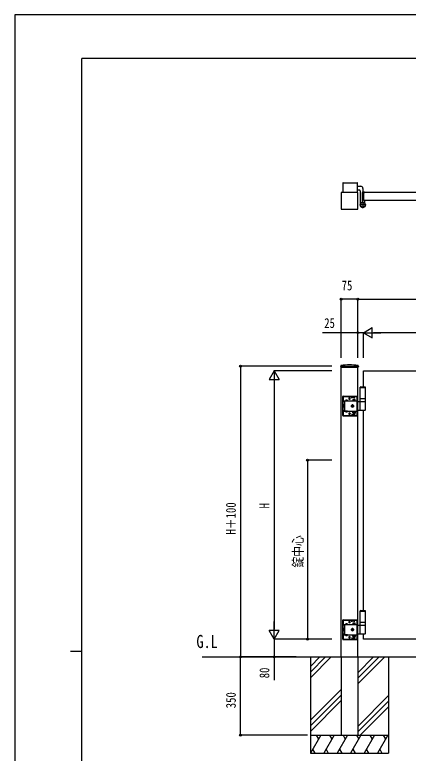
# Model space of a CAD drawing. Units: millimetres, scale not verified. Extents: x -4205 to 4205, y -2970 to 2970.
# Drawn here: x -4205 to -2445, y -332 to 2970 of the extents above; entities that cross this region are included whole.
import ezdxf
from ezdxf.enums import TextEntityAlignment as Align

# ---------------------------------------------------------------- set-up
doc = ezdxf.new("R2010")
doc.units = ezdxf.units.MM
doc.header["$LTSCALE"] = 12
for name, color, linetype in [('0-2_USER1', 3, 'Continuous'), ('0-4_YKK_A1', 4, 'Continuous'), ('0-5_YKK_D', 6, 'Continuous'), ('0-6_YKK_ZWAK', 7, 'Continuous')]:
    doc.layers.add(name, color=color, linetype=linetype)
doc.styles.add('ＭＳ ゴシック', font='')
doc.styles.get('ＭＳ ゴシック').set_extended_font_data('MS Gothic')

msp = doc.modelspace()

# ---------------------------------------------------------------- linework, layer by layer
at = {"layer": '0-4_YKK_A1'}
for p, q in [((-2737.98, 2216.5), (-2737.98, 2175)), ((-2735.98, 2218.5), (-2672.98, 2218.5)), ((-2670.98, 2175), (-2670.98, 2216.5)), ((-2670.98, 2203.5), (-2657.48, 2203.5)), ((-2670.98, 2186.5), (-2663.48, 2186.5)), ((-2659.48, 2182.5), (-2659.48, 2120)), ((-2647.48, 2193.5), (-2647.48, 2177.5)), ((-2649.98, 2134.94), (-2649.98, 2175.5)), ((-2647.98, 2177.5), (-2640.98, 2177.5)), ((-2644.98, 2140), (-2644.98, 2175)), ((-2644.68, 2175.3), (-2640.48, 2175.3)), ((-2639.98, 2175.8), (-2639.98, 2176.5)), ((-2634.98, 2120), (-2660.98, 2120)), ((-2647.98, 2133), (-2647.98, 2107)), ((-2644.68, 2139.7), (-2640.48, 2139.7)), ((-2639.98, 2139.2), (-2639.98, 2130.16)), ((-2746.82, 1400.3), (-2747.08, 1395.43)), ((-2746.58, 1394.9), (-2668.38, 1394.9)), ((-2744.98, 1398.4), (-2744.98, 1394.9)), ((-2744.98, 98.4), (-2744.98, 1394.9)), ((-2669.98, 98.4), (-2669.98, 1394.9)), ((-2668.14, 1400.3), (-2667.88, 1395.43)), ((-2644.98, 1306.4), (-2644.98, 1378.4)), ((-2657.48, 1306.4), (-2659.48, 1304.4)), ((-2659.48, 1304.4), (-2636.48, 1304.4)), ((-2659.48, 1303.4), (-2636.48, 1303.4)), ((-2657.48, 1306.4), (-2638.48, 1306.4)), ((-2638.48, 1306.4), (-2636.48, 1304.4)), ((-2737.98, 1178.4), (-2737.98, 1262.4)), ((-2736.48, 1178.4), (-2736.48, 1262.4)), ((-2735.98, 1264.4), (-2672.98, 1264.4)), ((-2735.98, 1262.9), (-2672.98, 1262.9)), ((-2735.98, 1259.4), (-2735.98, 1241.1)), ((-2696.98, 1262.4), (-2732.98, 1262.4)), ((-2707.48, 1250.4), (-2707.48, 1258.4)), ((-2696.98, 1255.9), (-2696.98, 1262.4)), ((-2684.98, 1261.4), (-2696.98, 1261.4)), ((-2684.98, 1258.4), (-2696.98, 1258.4)), ((-2695.98, 1259.9), (-2695.98, 1262.9)), ((-2695.98, 1259.9), (-2685.98, 1259.9)), ((-2685.98, 1259.9), (-2685.98, 1262.9)), ((-2684.98, 1255.9), (-2684.98, 1262.4)), ((-2675.98, 1262.4), (-2684.98, 1262.4)), ((-2681.48, 1262.9), (-2681.48, 1264.4)), ((-2673.48, 1262.9), (-2673.48, 1264.4)), ((-2672.98, 1181.4), (-2672.98, 1259.4)), ((-2672.48, 1239.4), (-2672.48, 1262.4)), ((-2670.98, 1239.4), (-2670.98, 1262.4)), ((-2735.98, 1243.6), (-2672.98, 1243.6)), ((-2729.98, 1241.1), (-2735.98, 1241.1)), ((-2734.28, 1225.4), (-2733.83, 1226.17)), ((-2734.28, 1225.4), (-2734.28, 1215.4)), ((-2730.28, 1226.17), (-2733.83, 1226.17)), ((-2730.28, 1223.29), (-2733.83, 1223.29)), ((-2730.28, 1214.63), (-2730.28, 1226.17)), ((-2730.28, 1224.3), (-2729.98, 1224.3)), ((-2730.28, 1216.5), (-2730.28, 1224.3)), ((-2729.98, 1241.1), (-2729.98, 1243.6)), ((-2729.98, 1241.1), (-2729.98, 1199.7)), ((-2725.73, 1244.11), (-2725.73, 1243.6)), ((-2716.23, 1244.11), (-2725.73, 1244.11)), ((-2716.23, 1243.6), (-2725.73, 1243.6)), ((-2723.33, 1246.1), (-2722.13, 1243.63)), ((-2722.13, 1243.63), (-2720.98, 1243.02)), ((-2719.84, 1243.63), (-2720.98, 1243.02)), ((-2718.63, 1246.1), (-2719.84, 1243.63)), ((-2716.23, 1244.11), (-2716.23, 1243.6)), ((-2711.48, 1254.4), (-2703.48, 1254.4)), ((-2710.73, 1254.15), (-2710.73, 1254.65)), ((-2704.23, 1254.15), (-2704.23, 1254.65)), ((-2698.98, 1223.29), (-2693.98, 1226.17)), ((-2698.98, 1217.51), (-2698.98, 1223.29)), ((-2694.58, 1222.31), (-2694.58, 1223.55)), ((-2694.58, 1223.55), (-2693.38, 1223.55)), ((-2693.98, 1226.17), (-2688.98, 1223.29)), ((-2693.38, 1223.55), (-2693.38, 1222.31)), ((-2693.23, 1245.2), (-2693.23, 1243.6)), ((-2680.73, 1245.2), (-2693.23, 1245.2)), ((-2693.23, 1243.6), (-2680.73, 1243.6)), ((-2691.98, 1249.2), (-2691.98, 1245.2)), ((-2681.98, 1249.2), (-2691.98, 1249.2)), ((-2691.98, 1245.2), (-2681.98, 1245.2)), ((-2688.98, 1223.29), (-2688.98, 1217.51)), ((-2686.98, 1245.2), (-2686.98, 1248.77)), ((-2681.98, 1245.2), (-2681.98, 1249.2)), ((-2680.73, 1243.6), (-2680.73, 1245.2)), ((-2669.98, 1239.4), (-2672.98, 1239.4)), ((-2672.48, 1241.1), (-2670.98, 1241.1)), ((-2636.48, 1239.4), (-2669.98, 1239.4)), ((-2659.48, 1253.4), (-2636.48, 1253.4)), ((-2659.48, 1202.9), (-2659.48, 1237.9)), ((-2636.48, 1202.9), (-2636.48, 1237.9)), ((-2729.98, 1199.7), (-2735.98, 1199.7)), ((-2735.98, 1199.7), (-2735.98, 1181.4)), ((-2735.98, 1197.2), (-2672.98, 1197.2)), ((-2734.28, 1215.4), (-2733.83, 1214.63)), ((-2730.28, 1217.51), (-2733.83, 1217.51)), ((-2730.28, 1214.63), (-2733.83, 1214.63)), ((-2730.28, 1216.5), (-2729.98, 1216.5)), ((-2729.98, 1199.7), (-2729.98, 1197.2)), ((-2716.23, 1197.2), (-2725.73, 1197.2)), ((-2725.73, 1196.69), (-2725.73, 1197.2)), ((-2716.23, 1196.69), (-2725.73, 1196.69)), ((-2723.33, 1194.7), (-2722.13, 1197.17)), ((-2722.13, 1197.17), (-2720.98, 1197.78)), ((-2719.84, 1197.17), (-2720.98, 1197.78)), ((-2718.63, 1194.7), (-2719.84, 1197.17)), ((-2716.23, 1196.69), (-2716.23, 1197.2)), ((-2707.48, 1190.4), (-2707.48, 1182.4)), ((-2693.98, 1214.63), (-2698.98, 1217.51)), ((-2697.13, 1221), (-2695.89, 1221)), ((-2697.13, 1219.8), (-2697.13, 1221)), ((-2695.89, 1219.8), (-2697.13, 1219.8)), ((-2688.98, 1217.51), (-2693.98, 1214.63)), ((-2693.38, 1218.49), (-2693.38, 1217.25)), ((-2693.23, 1197.2), (-2680.73, 1197.2)), ((-2693.23, 1195.6), (-2693.23, 1197.2)), ((-2680.73, 1195.6), (-2693.23, 1195.6)), ((-2690.83, 1219.8), (-2692.07, 1219.8)), ((-2691.98, 1190.6), (-2691.98, 1195.6)), ((-2691.98, 1195.6), (-2681.98, 1195.6)), ((-2681.98, 1190.6), (-2691.98, 1190.6)), ((-2690.18, 1197.2), (-2690.18, 1195.6)), ((-2689.98, 1190.6), (-2689.98, 1186.2)), ((-2689.44, 1190.6), (-2689.44, 1185.66)), ((-2686.98, 1195.6), (-2686.98, 1191.03)), ((-2684.52, 1190.6), (-2684.52, 1185.66)), ((-2683.98, 1190.6), (-2683.98, 1186.2)), ((-2683.78, 1197.2), (-2683.78, 1195.6)), ((-2681.98, 1195.6), (-2681.98, 1190.6)), ((-2680.73, 1197.2), (-2680.73, 1195.6)), ((-2672.98, 1201.4), (-2669.98, 1201.4)), ((-2672.48, 1178.4), (-2672.48, 1201.4)), ((-2672.48, 1199.7), (-2670.98, 1199.7)), ((-2670.98, 1178.4), (-2670.98, 1201.4)), ((-2669.98, 1201.4), (-2637.98, 1201.4)), ((-2644.98, 306.4), (-2644.98, 1201.4)), ((-2735.98, 1177.9), (-2672.98, 1177.9)), ((-2735.98, 1176.4), (-2672.98, 1176.4)), ((-2732.98, 1178.4), (-2696.98, 1178.4)), ((-2711.48, 1186.4), (-2703.48, 1186.4)), ((-2710.73, 1186.65), (-2710.73, 1186.15)), ((-2704.23, 1186.65), (-2704.23, 1186.15)), ((-2696.98, 1184.9), (-2696.98, 1178.4)), ((-2684.98, 1182.4), (-2696.98, 1182.4)), ((-2684.98, 1179.4), (-2696.98, 1179.4)), ((-2695.98, 1180.9), (-2695.98, 1177.9)), ((-2695.98, 1180.9), (-2685.98, 1180.9)), ((-2689.98, 1186.2), (-2688.98, 1185.2)), ((-2683.98, 1186.2), (-2689.98, 1186.2)), ((-2684.98, 1185.2), (-2688.98, 1185.2)), ((-2685.98, 1180.9), (-2685.98, 1177.9)), ((-2683.98, 1186.2), (-2684.98, 1185.2)), ((-2684.98, 1184.9), (-2684.98, 1178.4)), ((-2684.98, 1178.4), (-2675.98, 1178.4)), ((-2681.48, 1176.4), (-2681.48, 1177.9)), ((-2673.48, 1176.4), (-2673.48, 1177.9)), ((-2657.48, 306.4), (-2659.48, 304.4)), ((-2659.48, 304.4), (-2636.48, 304.4)), ((-2659.48, 303.4), (-2636.48, 303.4)), ((-2657.48, 306.4), (-2638.48, 306.4)), ((-2644.98, 303.4), (-2644.98, 304.4)), ((-2638.48, 306.4), (-2636.48, 304.4)), ((-2735.98, 264.4), (-2672.98, 264.4)), ((-2681.48, 262.9), (-2681.48, 264.4)), ((-2673.48, 262.9), (-2673.48, 264.4)), ((-2737.98, 178.4), (-2737.98, 262.4)), ((-2736.48, 178.4), (-2736.48, 262.4)), ((-2735.98, 262.9), (-2672.98, 262.9)), ((-2735.98, 259.4), (-2735.98, 241.1)), ((-2735.98, 243.6), (-2672.98, 243.6)), ((-2729.98, 241.1), (-2735.98, 241.1)), ((-2696.98, 262.4), (-2732.98, 262.4)), ((-2729.98, 241.1), (-2729.98, 243.6)), ((-2729.98, 241.1), (-2729.98, 199.7)), ((-2725.73, 244.11), (-2725.73, 243.6)), ((-2716.23, 244.11), (-2725.73, 244.11)), ((-2716.23, 243.6), (-2725.73, 243.6)), ((-2723.33, 246.1), (-2722.13, 243.63)), ((-2722.13, 243.63), (-2720.98, 243.02)), ((-2719.84, 243.63), (-2720.98, 243.02)), ((-2718.63, 246.1), (-2719.84, 243.63)), ((-2716.23, 244.11), (-2716.23, 243.6)), ((-2711.48, 254.4), (-2703.48, 254.4)), ((-2710.73, 254.15), (-2710.73, 254.65)), ((-2707.48, 250.4), (-2707.48, 258.4)), ((-2704.23, 254.15), (-2704.23, 254.65)), ((-2696.98, 255.9), (-2696.98, 262.4)), ((-2684.98, 261.4), (-2696.98, 261.4)), ((-2684.98, 258.4), (-2696.98, 258.4)), ((-2695.98, 259.9), (-2695.98, 262.9)), ((-2695.98, 259.9), (-2685.98, 259.9)), ((-2693.23, 245.2), (-2693.23, 243.6)), ((-2680.73, 245.2), (-2693.23, 245.2)), ((-2693.23, 243.6), (-2680.73, 243.6)), ((-2691.98, 249.2), (-2691.98, 245.2)), ((-2681.98, 249.2), (-2691.98, 249.2)), ((-2691.98, 245.2), (-2681.98, 245.2)), ((-2686.98, 245.2), (-2686.98, 248.77)), ((-2685.98, 259.9), (-2685.98, 262.9)), ((-2684.98, 255.9), (-2684.98, 262.4)), ((-2675.98, 262.4), (-2684.98, 262.4)), ((-2681.98, 245.2), (-2681.98, 249.2)), ((-2680.73, 243.6), (-2680.73, 245.2)), ((-2672.98, 181.4), (-2672.98, 259.4)), ((-2669.98, 239.4), (-2672.98, 239.4)), ((-2672.48, 239.4), (-2672.48, 262.4)), ((-2672.48, 241.1), (-2670.98, 241.1)), ((-2670.98, 239.4), (-2670.98, 262.4)), ((-2636.48, 239.4), (-2669.98, 239.4)), ((-2659.48, 253.4), (-2636.48, 253.4)), ((-2659.48, 202.9), (-2659.48, 237.9)), ((-2636.48, 202.9), (-2636.48, 237.9)), ((-2729.98, 199.7), (-2735.98, 199.7)), ((-2735.98, 199.7), (-2735.98, 181.4)), ((-2734.28, 225.4), (-2733.83, 226.17)), ((-2734.28, 225.4), (-2734.28, 215.4)), ((-2734.28, 215.4), (-2733.83, 214.63)), ((-2730.28, 226.17), (-2733.83, 226.17)), ((-2730.28, 223.29), (-2733.83, 223.29)), ((-2730.28, 217.51), (-2733.83, 217.51)), ((-2730.28, 214.63), (-2733.83, 214.63)), ((-2730.28, 214.63), (-2730.28, 226.17)), ((-2730.28, 224.3), (-2729.98, 224.3)), ((-2730.28, 216.5), (-2730.28, 224.3)), ((-2730.28, 216.5), (-2729.98, 216.5)), ((-2729.98, 199.7), (-2729.98, 197.2)), ((-2698.98, 223.29), (-2693.98, 226.17)), ((-2698.98, 217.51), (-2698.98, 223.29)), ((-2693.98, 214.63), (-2698.98, 217.51)), ((-2697.13, 221), (-2695.89, 221)), ((-2697.13, 219.8), (-2697.13, 221)), ((-2695.89, 219.8), (-2697.13, 219.8)), ((-2694.58, 222.31), (-2694.58, 223.55)), ((-2694.58, 223.55), (-2693.38, 223.55)), ((-2693.98, 226.17), (-2688.98, 223.29)), ((-2688.98, 217.51), (-2693.98, 214.63)), ((-2693.38, 223.55), (-2693.38, 222.31)), ((-2693.38, 218.49), (-2693.38, 217.25)), ((-2690.83, 219.8), (-2692.07, 219.8)), ((-2688.98, 223.29), (-2688.98, 217.51)), ((-2672.98, 201.4), (-2669.98, 201.4)), ((-2672.48, 178.4), (-2672.48, 201.4)), ((-2672.48, 199.7), (-2670.98, 199.7)), ((-2670.98, 178.4), (-2670.98, 201.4)), ((-2669.98, 201.4), (-2637.98, 201.4)), ((-2735.98, 197.2), (-2672.98, 197.2)), ((-2735.98, 177.9), (-2672.98, 177.9)), ((-2735.98, 176.4), (-2672.98, 176.4)), ((-2732.98, 178.4), (-2696.98, 178.4)), ((-2716.23, 197.2), (-2725.73, 197.2)), ((-2725.73, 196.69), (-2725.73, 197.2)), ((-2716.23, 196.69), (-2725.73, 196.69)), ((-2723.33, 194.7), (-2722.13, 197.17)), ((-2722.13, 197.17), (-2720.98, 197.78)), ((-2719.84, 197.17), (-2720.98, 197.78)), ((-2718.63, 194.7), (-2719.84, 197.17)), ((-2716.23, 196.69), (-2716.23, 197.2)), ((-2711.48, 186.4), (-2703.48, 186.4)), ((-2710.73, 186.65), (-2710.73, 186.15)), ((-2707.48, 190.4), (-2707.48, 182.4)), ((-2704.23, 186.65), (-2704.23, 186.15)), ((-2696.98, 184.9), (-2696.98, 178.4)), ((-2684.98, 182.4), (-2696.98, 182.4)), ((-2684.98, 179.4), (-2696.98, 179.4)), ((-2695.98, 180.9), (-2695.98, 177.9)), ((-2695.98, 180.9), (-2685.98, 180.9)), ((-2693.23, 197.2), (-2680.73, 197.2)), ((-2693.23, 195.6), (-2693.23, 197.2)), ((-2680.73, 195.6), (-2693.23, 195.6)), ((-2691.98, 190.6), (-2691.98, 195.6)), ((-2691.98, 195.6), (-2681.98, 195.6)), ((-2681.98, 190.6), (-2691.98, 190.6)), ((-2690.18, 197.2), (-2690.18, 195.6)), ((-2689.98, 190.6), (-2689.98, 186.2)), ((-2689.98, 186.2), (-2688.98, 185.2)), ((-2683.98, 186.2), (-2689.98, 186.2)), ((-2689.44, 190.6), (-2689.44, 185.66)), ((-2684.98, 185.2), (-2688.98, 185.2)), ((-2686.98, 195.6), (-2686.98, 191.03)), ((-2685.98, 180.9), (-2685.98, 177.9)), ((-2683.98, 186.2), (-2684.98, 185.2)), ((-2684.98, 184.9), (-2684.98, 178.4)), ((-2684.98, 178.4), (-2675.98, 178.4)), ((-2684.52, 190.6), (-2684.52, 185.66)), ((-2683.98, 190.6), (-2683.98, 186.2)), ((-2683.78, 197.2), (-2683.78, 195.6)), ((-2681.98, 195.6), (-2681.98, 190.6)), ((-2681.48, 176.4), (-2681.48, 177.9)), ((-2680.73, 197.2), (-2680.73, 195.6)), ((-2673.48, 176.4), (-2673.48, 177.9)), ((-3366.15, 98.4), (-739.26, 98.4)), ((-2882.48, 98.4), (-2882.48, -331.6)), ((-2839.69, 98.4), (-2882.48, 55.61)), ((-2814.69, 98.4), (-2882.48, 30.61)), ((-2789.69, 98.4), (-2882.48, 5.61)), ((-2744.98, 98.4), (-2744.98, -251.6)), ((-2669.98, 98.4), (-2669.98, -251.6)), ((-2599.69, 98.4), (-2669.98, 28.11)), ((-2574.69, 98.4), (-2669.98, 3.11)), ((-2549.69, 98.4), (-2669.98, -21.89)), ((-2532.48, 98.4), (-2532.48, -331.6)), ((-2744.98, -46.89), (-2882.48, -184.39)), ((-2744.98, -71.89), (-2882.48, -209.39)), ((-2744.98, -96.89), (-2882.48, -234.39)), ((-2532.48, -74.39), (-2669.98, -211.89)), ((-2532.48, -99.39), (-2669.98, -236.89)), ((-2532.48, -124.39), (-2659.69, -251.6)), ((-2882.48, -251.6), (-2532.48, -251.6)), ((-2836.29, -251.6), (-2882.48, -331.6)), ((-2856.29, -251.6), (-2846.29, -268.92)), ((-2776.29, -251.6), (-2822.48, -331.6)), ((-2796.29, -251.6), (-2786.29, -268.92)), ((-2716.29, -251.6), (-2762.48, -331.6)), ((-2744.98, -251.6), (-2669.98, -251.6)), ((-2736.29, -251.6), (-2726.29, -268.92)), ((-2656.29, -251.6), (-2702.48, -331.6)), ((-2676.29, -251.6), (-2666.29, -268.92)), ((-2596.29, -251.6), (-2642.48, -331.6)), ((-2616.29, -251.6), (-2606.29, -268.92)), ((-2536.29, -251.6), (-2582.48, -331.6)), ((-2556.29, -251.6), (-2546.29, -268.92)), ((-2872.48, -314.28), (-2862.48, -331.6)), ((-2812.48, -314.28), (-2802.48, -331.6)), ((-2752.48, -314.28), (-2742.48, -331.6)), ((-2692.48, -314.28), (-2682.48, -331.6)), ((-2632.48, -314.28), (-2622.48, -331.6)), ((-2572.48, -314.28), (-2562.48, -331.6)), ((-2882.48, -331.6), (-2532.48, -331.6))]:
    msp.add_line(p, q, dxfattribs=at)
msp.add_lwpolyline([(-2744.98, 2100), (-2669.98, 2100), (-2669.98, 2175), (-2744.98, 2175)], close=True, dxfattribs=at)
for points in [[(-1844.98, 2175), (-1844.98, 2140), (-2644.98, 2140)], [(-1844.98, 2175), (-2644.98, 2175), (-2644.98, 2140)], [(-2744.98, 1398.4), (-2669.98, 1398.4), (-2669.98, 1394.9)], [(-2644.98, 1378.4), (-1844.98, 1378.4), (-1844.98, 178.4), (-2644.98, 178.4), (-2644.98, 201.4)], [(-2659.48, 1239.4), (-2659.48, 1253.4), (-2659.48, 1304.4)], [(-2636.48, 1239.4), (-2636.48, 1253.4), (-2636.48, 1304.4)], [(-2672.98, 1215.3), (-2670.98, 1215.3), (-2670.98, 1225.5), (-2672.98, 1225.5)], [(-2693.38, 1217.25), (-2694.58, 1217.25), (-2694.58, 1218.49)], [(-2692.07, 1221), (-2690.83, 1221), (-2690.83, 1219.8)], [(-2659.48, 239.4), (-2659.48, 253.4), (-2659.48, 304.4)], [(-2636.48, 239.4), (-2636.48, 253.4), (-2636.48, 304.4)], [(-2693.38, 217.25), (-2694.58, 217.25), (-2694.58, 218.49)], [(-2692.07, 221), (-2690.83, 221), (-2690.83, 219.8)], [(-2672.98, 215.3), (-2670.98, 215.3), (-2670.98, 225.5), (-2672.98, 225.5)]]:
    msp.add_lwpolyline(points, dxfattribs=at)
for radius in [11.5, 10.35]:
    msp.add_circle((-2647.98, 2120), radius, dxfattribs=at)
for centre, radius, start, end in [((-2735.98, 2216.5), 2, 90, 180), ((-2672.98, 2216.5), 2, 360, 90), ((-2663.48, 2182.5), 4, 360, 90), ((-2657.48, 2193.5), 10, 360, 90), ((-2647.98, 2175.5), 2, 90, 180), ((-2644.68, 2175), 0.3, 90, 180), ((-2640.98, 2176.5), 1, 360, 90), ((-2640.48, 2175.8), 0.5, 270, 360), ((-2647.98, 2120), 11.5, 115.10278, 38.01228), ((-2654.98, 2134.94), 5, 295.10278, 359.99998), ((-2644.68, 2140), 0.3, 180, 270), ((-2640.48, 2139.2), 0.5, 360, 90), ((-2634.98, 2130.16), 5, 180, 218.01228), ((-2746.58, 1395.4), 0.5, 177, 270), ((-2744.83, 1400.2), 2, 96.74435, 177), ((-2707.48, 1084.4), 320, 83.25565, 96.74435), ((-2670.13, 1400.2), 2, 3, 83.25565), ((-2668.38, 1395.4), 0.5, 270, 3), ((-2735.98, 1262.4), 2, 90, 180), ((-2735.98, 1262.4), 0.5, 90, 180), ((-2732.98, 1259.4), 3, 90, 180), ((-2707.48, 1254.65), 3.25, 0, 180), ((-2675.98, 1259.4), 3, 0, 90), ((-2672.98, 1262.4), 2, 0, 90), ((-2672.98, 1262.4), 0.5, 0, 90), ((-2731.72, 1224.73), 2.56, 145.61575, 214.38425), ((-2724.73, 1220.4), 9.55, 162.41205, 197.58795), ((-2720.98, 1240.83), 5.77, 34.65097, 145.34903), ((-2707.48, 1254.15), 3.25, 180, 0), ((-2693.98, 1220.4), 5, 103.11701, 349.84078), ((-2693.98, 1220.4), 4.3, 96.72822, 356.22957), ((-2695.89, 1222.31), 1.31, 270, 0), ((-2693.98, 1220.4), 5, 349.84078, 103.11701), ((-2693.98, 1220.4), 4.3, 356.22957, 96.72822), ((-2692.07, 1222.31), 1.31, 180, 270), ((-2689.48, 1241.77), 7.43, 70.34714, 109.65286), ((-2684.48, 1241.77), 7.43, 70.34714, 109.65286), ((-2657.98, 1237.9), 1.5, 90, 180), ((-2637.98, 1237.9), 1.5, 360, 90), ((-2731.72, 1216.07), 2.56, 145.61575, 214.38425), ((-2720.98, 1199.97), 5.77, 214.65097, 325.34903), ((-2707.48, 1186.65), 3.25, 0, 180), ((-2695.89, 1218.49), 1.31, 0, 90), ((-2692.07, 1218.49), 1.31, 90, 180), ((-2689.48, 1198.03), 7.43, 250.34714, 289.65286), ((-2684.48, 1198.03), 7.43, 250.34714, 289.65286), ((-2657.98, 1202.9), 1.5, 180, 270), ((-2637.98, 1202.9), 1.5, 270, 360), ((-2735.98, 1178.4), 2, 180, 270), ((-2735.98, 1178.4), 0.5, 180, 270), ((-2732.98, 1181.4), 3, 180, 270), ((-2707.48, 1186.15), 3.25, 180, 0), ((-2675.98, 1181.4), 3, 270, 0), ((-2672.98, 1178.4), 0.5, 270, 0), ((-2672.98, 1178.4), 2, 270, 0), ((-2735.98, 262.4), 2, 90, 180), ((-2672.98, 262.4), 2, 0, 90), ((-2735.98, 262.4), 0.5, 90, 180), ((-2732.98, 259.4), 3, 90, 180), ((-2720.98, 240.83), 5.77, 34.65097, 145.34903), ((-2707.48, 254.65), 3.25, 0, 180), ((-2707.48, 254.15), 3.25, 180, 0), ((-2689.48, 241.77), 7.43, 70.34714, 109.65286), ((-2684.48, 241.77), 7.43, 70.34714, 109.65286), ((-2675.98, 259.4), 3, 0, 90), ((-2672.98, 262.4), 0.5, 0, 90), ((-2657.98, 237.9), 1.5, 90, 180), ((-2637.98, 237.9), 1.5, 0, 90), ((-2731.72, 224.73), 2.56, 145.61575, 214.38425), ((-2724.73, 220.4), 9.55, 162.41205, 197.58795), ((-2731.72, 216.07), 2.56, 145.61575, 214.38425), ((-2693.98, 220.4), 5, 103.11701, 349.84078), ((-2693.98, 220.4), 4.3, 96.72822, 356.22957), ((-2695.89, 222.31), 1.31, 270, 0), ((-2695.89, 218.49), 1.31, 0, 90), ((-2693.98, 220.4), 5, 349.84078, 103.11701), ((-2693.98, 220.4), 4.3, 356.22957, 96.72822), ((-2692.07, 222.31), 1.31, 180, 270), ((-2692.07, 218.49), 1.31, 90, 180), ((-2657.98, 202.9), 1.5, 180, 270), ((-2637.98, 202.9), 1.5, 270, 0), ((-2735.98, 178.4), 2, 180, 270), ((-2735.98, 178.4), 0.5, 180, 270), ((-2732.98, 181.4), 3, 180, 270), ((-2720.98, 199.97), 5.77, 214.65097, 325.34903), ((-2707.48, 186.65), 3.25, 0, 180), ((-2707.48, 186.15), 3.25, 180, 0), ((-2689.48, 198.03), 7.43, 250.34714, 289.65286), ((-2684.48, 198.03), 7.43, 250.34714, 289.65286), ((-2675.98, 181.4), 3, 270, 0), ((-2672.98, 178.4), 0.5, 270, 0), ((-2672.98, 178.4), 2, 270, 0)]:
    msp.add_arc(centre, radius, start, end, dxfattribs=at)
at = {"layer": '0-5_YKK_D'}
for p, q in [((-2744.98, 1435.52), (-2744.98, 1699.4)), ((-2669.98, 1698.4), (-2744.98, 1698.4)), ((-2669.98, 1435.52), (-2669.98, 1699.4)), ((-2669.98, 1435.52), (-2669.98, 1699.4)), ((-2669.98, 1698.4), (-1013.98, 1698.4)), ((-2644.98, 1548.4), (-2606.01, 1570.9)), ((-2606.01, 1525.9), (-2606.01, 1570.9)), ((-2669.98, 1435.52), (-2669.98, 1549.4)), ((-2644.98, 1435.52), (-2644.98, 1549.4)), ((-2644.98, 1435.52), (-2644.98, 1549.4)), ((-2644.98, 1548.4), (-2606.01, 1525.9)), ((-2644.98, 1548.4), (-2567.04, 1548.4)), ((-1889.98, 1548.4), (-2599.98, 1548.4)), ((-2786.36, 1398.4), (-3195.98, 1398.4)), ((-3194.98, 1398.4), (-3194.98, 98.4)), ((-3044.98, 1378.4), (-3067.48, 1339.43)), ((-2786.36, 1378.4), (-3045.98, 1378.4)), ((-3044.98, 1378.4), (-3022.48, 1339.43)), ((-3044.98, 1378.4), (-3044.98, 1300.46)), ((-3067.48, 1339.43), (-3022.48, 1339.43)), ((-3044.98, 1333.4), (-3044.98, 223.4)), ((-2786.36, 978.4), (-2895.98, 978.4)), ((-2894.98, 978.4), (-2894.98, 178.4)), ((-3044.98, 178.4), (-3044.98, 256.34)), ((-3044.98, 178.4), (-3067.48, 217.37)), ((-3022.48, 217.37), (-3067.48, 217.37)), ((-3044.98, 178.4), (-3022.48, 217.37)), ((-2786.36, 178.4), (-3045.98, 178.4)), ((-2786.36, 178.4), (-3045.98, 178.4)), ((-2786.36, 178.4), (-2895.98, 178.4)), ((-2945.7, 98.4), (-3195.98, 98.4)), ((-2970.7, 98.4), (-3195.98, 98.4)), ((-3194.98, -251.6), (-3194.98, 98.4)), ((-2945.7, 98.4), (-3045.98, 98.4)), ((-2895.98, -251.6), (-3195.98, -251.6))]:
    msp.add_line(p, q, dxfattribs=at)
for points in [[(-2644.98, 1548.4), (-2669.98, 1548.4), (-2828.71, 1548.4)], [(-3044.98, 178.4), (-3044.98, 98.4), (-3044.98, -5)]]:
    msp.add_lwpolyline(points, dxfattribs=at)
for centre in [(-2744.98, 1698.4), (-2669.98, 1698.4), (-2669.98, 1698.4), (-2669.98, 1548.4), (-3194.98, 1398.4), (-2894.98, 978.4), (-2894.98, 178.4), (-3194.98, 98.4), (-3194.98, 98.4), (-3044.98, 98.4), (-3194.98, -251.6)]:
    msp.add_circle(centre, 4.25, dxfattribs=at)
at = {"layer": '0-6_YKK_ZWAK'}
for p, q in [((3895.02, 2775), (-3904.98, 2775)), ((-3904.98, -2525), (-3904.98, 2775)), ((-3954.98, 125), (-3904.98, 125))]:
    msp.add_line(p, q, dxfattribs=at)
msp.add_lwpolyline([(-4205, -2970), (4205, -2970), (4205, 2970), (-4205, 2970)], close=True, dxfattribs=at)

# ---------------------------------------------------------------- texts
at = {"layer": '0-2_USER1', "style": 'ＭＳ ゴシック', "width": 0.8}
msp.add_text('G.L', height=58.65, dxfattribs=at).set_placement((-3392.33, 120.68), align=Align.BOTTOM_LEFT)
at = {"layer": '0-5_YKK_D', "style": 'ＭＳ ゴシック', "width": 0.8}
for s, p in [('75', (-2742.68, 1724.4)), ('25', (-2820.71, 1556.4))]:
    msp.add_text(s, height=43.99, dxfattribs=at).set_placement(p, align=Align.BOTTOM_LEFT)
for s, p in [('H＋100', (-3202.98, 646)), ('H', (-3052.98, 762.4)), ('錠中心', (-2902.98, 498.4)), ('80', (-3052.98, 3)), ('350', (-3202.98, -131))]:
    msp.add_text(s, height=43.99, rotation=90, dxfattribs=at).set_placement(p, align=Align.BOTTOM_LEFT)

doc.saveas('drawing.dxf')
